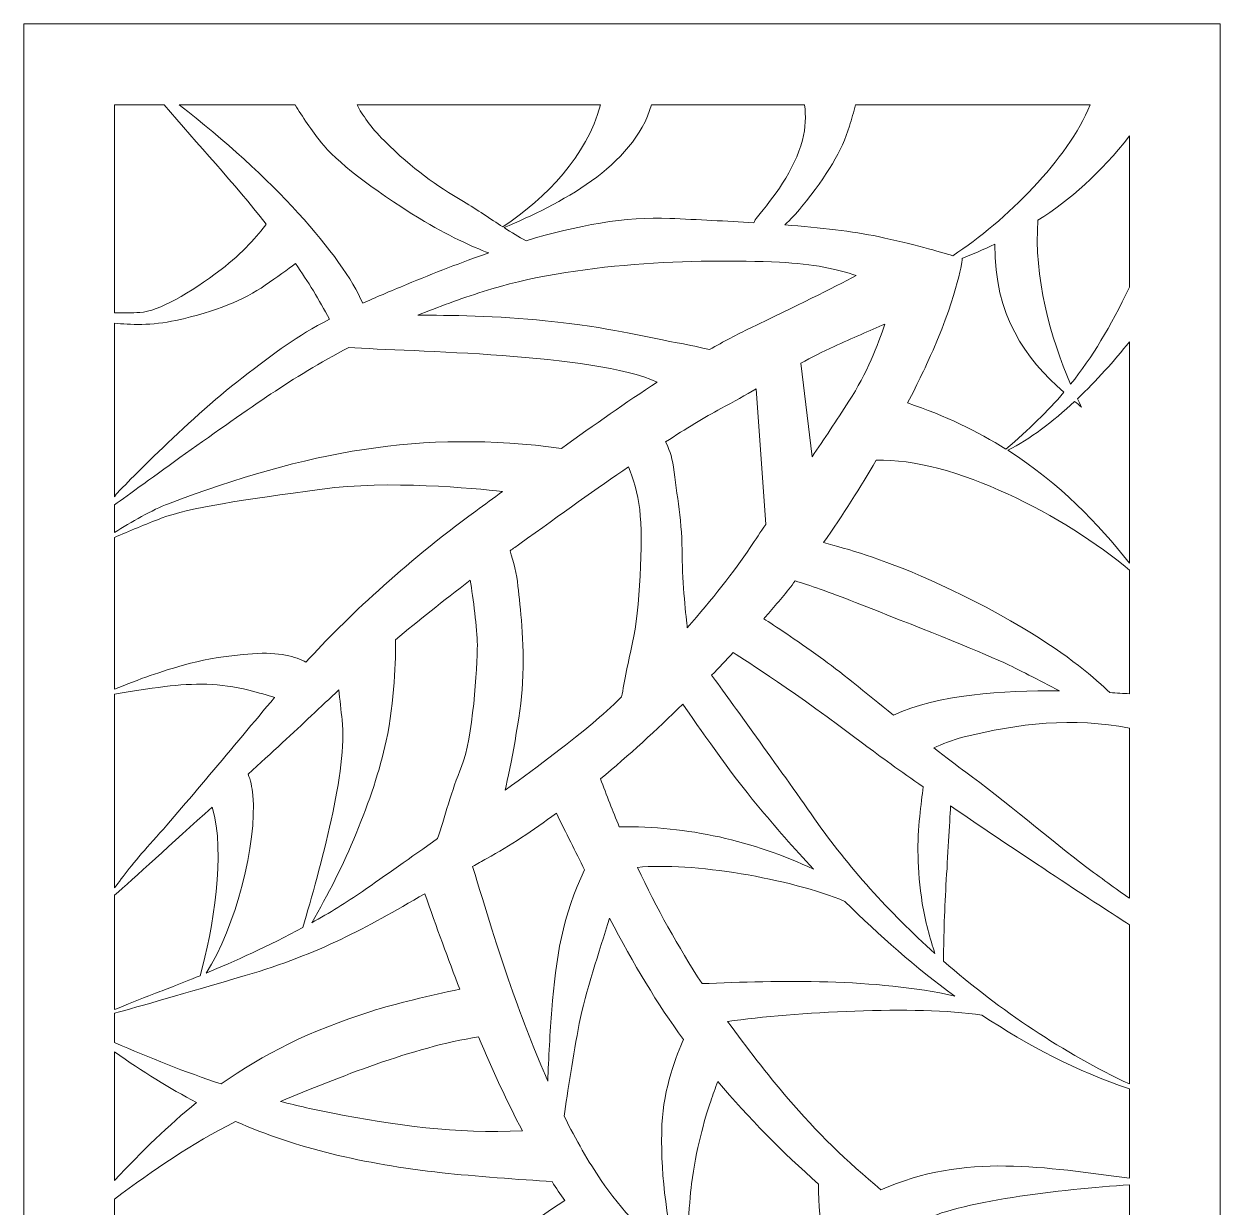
# Model space of a CAD drawing. Header units: centimetres. Extents: x -9.1 to 4.1, y -12.3 to 13.
# Drawn here: x -1.39 to 4.08, y 7.62 to 13.02 of the extents above; entities that cross this region are included whole.
import ezdxf

# ---------------------------------------------------------------- set-up
doc = ezdxf.new("R2010")
doc.units = ezdxf.units.CM
doc.header["$MEASUREMENT"] = 0
doc.layers.add('layer 1', color=7, linetype='Continuous')

msp = doc.modelspace()

# ---------------------------------------------------------------- linework, layer by layer
at = {"layer": 'layer 1', "color": 242, "lineweight": 9}
for points, knots in [([(-1.3855, 13.02312), (-1.3855, 13.02312), (4.07697, 13.02312), (4.07697, 13.02312), (4.07697, 13.02312), (4.07697, 13.02312), (4.07697, -12.3164), (4.07697, -12.3164), (4.07697, -12.3164), (4.07697, -12.3164), (-1.3855, -12.3164), (-1.3855, -12.3164), (-1.3855, -12.3164), (-1.3855, -12.3164), (-1.3855, 13.02312), (-1.3855, 13.02312)], [0, 0, 0, 0, 0.2, 0.2, 0.2, 0.2, 0.4, 0.4, 0.4, 0.4, 0.6, 0.6, 0.6, 0.6, 1, 1, 1, 1]), ([(-0.97137, 12.65325), (-0.97137, 12.65325), (-0.7454, 12.65325), (-0.7454, 12.65325), (-0.7454, 12.65325), (-0.59051, 12.47326), (-0.4266, 12.29617), (-0.2788, 12.10859), (-0.2788, 12.10859), (-0.31489, 12.06112), (-0.38678, 11.97558), (-0.48478, 11.90188), (-0.48478, 11.90188), (-0.62924, 11.79323), (-0.76852, 11.71043), (-0.85623, 11.70526), (-0.85623, 11.70526), (-0.89105, 11.70321), (-0.9332, 11.7028), (-0.97137, 11.70304), (-0.97137, 11.70304), (-0.97137, 11.70304), (-0.97137, 12.65325), (-0.97137, 12.65325)], [0, 0, 0, 0, 0.1428571, 0.1428571, 0.1428571, 0.1428571, 0.2857143, 0.2857143, 0.2857143, 0.2857143, 0.4285714, 0.4285714, 0.4285714, 0.4285714, 0.5714286, 0.5714286, 0.5714286, 0.5714286, 0.7142857, 0.7142857, 0.7142857, 0.7142857, 1, 1, 1, 1]), ([(-0.67666, 12.65325), (-0.67666, 12.65325), (-0.14754, 12.65325), (-0.14754, 12.65325), (-0.14754, 12.65325), (-0.11525, 12.60264), (-0.07021, 12.53425), (-0.0284, 12.482), (-0.0284, 12.482), (0.03923, 12.39746), (0.19983, 12.27066), (0.4196, 12.13542), (0.4196, 12.13542), (0.54941, 12.05555), (0.66443, 12.00512), (0.73688, 11.97724), (0.73688, 11.97724), (0.6135, 11.93444), (0.48803, 11.88548), (0.36212, 11.83337), (0.36212, 11.83337), (0.28472, 11.80135), (0.2189, 11.77317), (0.16153, 11.74736), (0.16153, 11.74736), (0.0698, 11.96181), (-0.25245, 12.3291), (-0.67666, 12.65325)], [0, 0, 0, 0, 0.125, 0.125, 0.125, 0.125, 0.25, 0.25, 0.25, 0.25, 0.375, 0.375, 0.375, 0.375, 0.5, 0.5, 0.5, 0.5, 0.625, 0.625, 0.625, 0.625, 0.75, 0.75, 0.75, 0.75, 1, 1, 1, 1]), ([(0.13559, 12.65325), (0.13559, 12.65325), (1.24704, 12.65325), (1.24704, 12.65325), (1.24704, 12.65325), (1.18569, 12.41793), (1.00205, 12.23308), (0.80203, 12.09591), (0.80203, 12.09591), (0.74417, 12.13323), (0.68434, 12.17436), (0.62247, 12.2115), (0.62247, 12.2115), (0.49568, 12.28757), (0.39424, 12.3552), (0.259, 12.49044), (0.259, 12.49044), (0.19825, 12.55119), (0.15966, 12.60851), (0.13559, 12.65325)], [0, 0, 0, 0, 0.1666667, 0.1666667, 0.1666667, 0.1666667, 0.3333333, 0.3333333, 0.3333333, 0.3333333, 0.5, 0.5, 0.5, 0.5, 0.6666667, 0.6666667, 0.6666667, 0.6666667, 1, 1, 1, 1]), ([(1.47984, 12.65325), (1.47984, 12.65325), (2.17988, 12.65325), (2.17988, 12.65325), (2.17988, 12.65325), (2.18544, 12.60404), (2.18465, 12.54865), (2.1701, 12.4923), (2.1701, 12.4923), (2.1348, 12.35558), (2.03124, 12.22212), (1.96426, 12.14229), (1.96426, 12.14229), (1.95595, 12.13237), (1.95138, 12.12326), (1.94769, 12.11508), (1.94769, 12.11508), (1.82228, 12.12284), (1.69178, 12.12897), (1.5635, 12.13508), (1.5635, 12.13508), (1.36401, 12.14458), (1.14116, 12.10288), (0.90746, 12.03265), (0.90746, 12.03265), (0.87463, 12.05018), (0.84113, 12.07078), (0.80688, 12.09278), (0.80688, 12.09278), (1.05458, 12.19747), (1.40039, 12.37047), (1.47984, 12.65325)], [0, 0, 0, 0, 0.1111111, 0.1111111, 0.1111111, 0.1111111, 0.2222222, 0.2222222, 0.2222222, 0.2222222, 0.3333333, 0.3333333, 0.3333333, 0.3333333, 0.4444444, 0.4444444, 0.4444444, 0.4444444, 0.5555556, 0.5555556, 0.5555556, 0.5555556, 0.6666667, 0.6666667, 0.6666667, 0.6666667, 0.7777778, 0.7777778, 0.7777778, 0.7777778, 1, 1, 1, 1]), ([(2.41211, 12.65325), (2.41211, 12.65325), (3.48328, 12.65325), (3.48328, 12.65325), (3.48328, 12.65325), (3.38376, 12.4046), (3.09812, 12.1241), (2.85715, 11.96469), (2.85715, 11.96469), (2.79678, 11.98294), (2.67585, 12.01725), (2.51577, 12.05154), (2.51577, 12.05154), (2.40008, 12.07633), (2.25166, 12.09294), (2.08877, 12.10542), (2.08877, 12.10542), (2.11497, 12.12964), (2.14127, 12.15703), (2.16584, 12.18754), (2.16584, 12.18754), (2.28522, 12.33571), (2.34973, 12.44245), (2.38444, 12.55616), (2.38444, 12.55616), (2.39451, 12.58915), (2.40386, 12.6225), (2.41211, 12.65325)], [0, 0, 0, 0, 0.125, 0.125, 0.125, 0.125, 0.25, 0.25, 0.25, 0.25, 0.375, 0.375, 0.375, 0.375, 0.5, 0.5, 0.5, 0.5, 0.625, 0.625, 0.625, 0.625, 0.75, 0.75, 0.75, 0.75, 1, 1, 1, 1]), ([(3.66283, 12.51157), (3.66283, 12.51157), (3.66283, 11.82119), (3.66283, 11.82119), (3.66283, 11.82119), (3.57474, 11.63721), (3.49435, 11.50153), (3.39455, 11.37783), (3.39455, 11.37783), (3.30164, 11.589), (3.22571, 11.86908), (3.24526, 12.12611), (3.24526, 12.12611), (3.39051, 12.21929), (3.53279, 12.34235), (3.66283, 12.51157)], [0, 0, 0, 0, 0.2, 0.2, 0.2, 0.2, 0.4, 0.4, 0.4, 0.4, 0.6, 0.6, 0.6, 0.6, 1, 1, 1, 1]), ([(2.89748, 11.95208), (2.89913, 11.95156), (2.90002, 11.9513), (2.90002, 11.9513), (2.90002, 11.9513), (2.90002, 11.9513), (2.88332, 11.80094), (2.76637, 11.53363), (2.76637, 11.53363), (2.73742, 11.46745), (2.69819, 11.38486), (2.65027, 11.29198), (2.65027, 11.29198), (2.82211, 11.23442), (2.97001, 11.16238), (3.09914, 11.08117), (3.09914, 11.08117), (3.20497, 11.17216), (3.28995, 11.25435), (3.36375, 11.3407), (3.36375, 11.3407), (3.18612, 11.49729), (3.04722, 11.68908), (3.0478, 12.01675), (3.0478, 12.01675), (2.99742, 11.99275), (2.94718, 11.97142), (2.89748, 11.95208)], [0, 0, 0, 0, 0.125, 0.125, 0.125, 0.125, 0.25, 0.25, 0.25, 0.25, 0.375, 0.375, 0.375, 0.375, 0.5, 0.5, 0.5, 0.5, 0.625, 0.625, 0.625, 0.625, 0.75, 0.75, 0.75, 0.75, 1, 1, 1, 1]), ([(-0.97137, 10.8637), (-0.97137, 10.8637), (-0.97137, 11.65671), (-0.97137, 11.65671), (-0.97137, 11.65671), (-0.90433, 11.64904), (-0.80042, 11.64469), (-0.69113, 11.66905), (-0.69113, 11.66905), (-0.50541, 11.71044), (-0.38162, 11.7622), (-0.28358, 11.82945), (-0.28358, 11.82945), (-0.23022, 11.86604), (-0.17987, 11.90264), (-0.14513, 11.92839), (-0.14513, 11.92839), (-0.08865, 11.84675), (-0.03635, 11.76249), (0.00991, 11.67473), (0.00991, 11.67473), (-0.14265, 11.59579), (-0.2305, 11.52762), (-0.38976, 11.40583), (-0.38976, 11.40583), (-0.64039, 11.21418), (-0.96473, 10.87509), (-0.96473, 10.87509), (-0.96473, 10.87509), (-0.96473, 10.87509), (-0.97137, 10.8637), (-0.97137, 10.8637)], [0, 0, 0, 0, 0.1111111, 0.1111111, 0.1111111, 0.1111111, 0.2222222, 0.2222222, 0.2222222, 0.2222222, 0.3333333, 0.3333333, 0.3333333, 0.3333333, 0.4444444, 0.4444444, 0.4444444, 0.4444444, 0.5555556, 0.5555556, 0.5555556, 0.5555556, 0.6666667, 0.6666667, 0.6666667, 0.6666667, 0.7777778, 0.7777778, 0.7777778, 0.7777778, 1, 1, 1, 1]), ([(1.74552, 11.53548), (1.81017, 11.57276), (1.87227, 11.60589), (1.93104, 11.63387), (1.93104, 11.63387), (2.1374, 11.73214), (2.30902, 11.8188), (2.41541, 11.87354), (2.41541, 11.87354), (2.33426, 11.90195), (2.21995, 11.92785), (2.06469, 11.93459), (2.06469, 11.93459), (1.68044, 11.9513), (1.12911, 11.93459), (0.71145, 11.80094), (0.71145, 11.80094), (0.60508, 11.7669), (0.50627, 11.73067), (0.41395, 11.69285), (0.41395, 11.69285), (0.54701, 11.69302), (0.78313, 11.68964), (0.99546, 11.66728), (0.99546, 11.66728), (1.31288, 11.63387), (1.41312, 11.60046), (1.59691, 11.56704), (1.59691, 11.56704), (1.65696, 11.55613), (1.70628, 11.54523), (1.74552, 11.53548)], [0, 0, 0, 0, 0.1111111, 0.1111111, 0.1111111, 0.1111111, 0.2222222, 0.2222222, 0.2222222, 0.2222222, 0.3333333, 0.3333333, 0.3333333, 0.3333333, 0.4444444, 0.4444444, 0.4444444, 0.4444444, 0.5555556, 0.5555556, 0.5555556, 0.5555556, 0.6666667, 0.6666667, 0.6666667, 0.6666667, 0.7777778, 0.7777778, 0.7777778, 0.7777778, 1, 1, 1, 1]), ([(2.21355, 11.04605), (2.26916, 11.12765), (2.32443, 11.20999), (2.38212, 11.29974), (2.38212, 11.29974), (2.46364, 11.42655), (2.51565, 11.55826), (2.54624, 11.6523), (2.54624, 11.6523), (2.47795, 11.62287), (2.39506, 11.5866), (2.31529, 11.55034), (2.31529, 11.55034), (2.2597, 11.52508), (2.21021, 11.49984), (2.16223, 11.47365), (2.16223, 11.47365), (2.16223, 11.47365), (2.21355, 11.04605), (2.21355, 11.04605)], [0, 0, 0, 0, 0.1666667, 0.1666667, 0.1666667, 0.1666667, 0.3333333, 0.3333333, 0.3333333, 0.3333333, 0.5, 0.5, 0.5, 0.5, 0.6666667, 0.6666667, 0.6666667, 0.6666667, 1, 1, 1, 1]), ([(-0.97137, 10.70018), (-0.97137, 10.70018), (-0.97137, 10.82634), (-0.97137, 10.82634), (-0.97137, 10.82634), (-0.84997, 10.91499), (-0.4666, 11.19379), (-0.25755, 11.33315), (-0.25755, 11.33315), (-0.15013, 11.40476), (-0.03352, 11.47641), (0.09758, 11.54539), (0.09758, 11.54539), (0.38057, 11.52552), (1.21595, 11.52016), (1.50609, 11.38726), (1.50609, 11.38726), (1.36588, 11.29549), (1.21868, 11.19188), (1.07019, 11.08476), (1.07019, 11.08476), (0.42323, 11.17131), (-0.09127, 11.0697), (-0.72534, 10.83195), (-0.72534, 10.83195), (-0.79876, 10.80442), (-0.89739, 10.74667), (-0.97137, 10.70018)], [0, 0, 0, 0, 0.125, 0.125, 0.125, 0.125, 0.25, 0.25, 0.25, 0.25, 0.375, 0.375, 0.375, 0.375, 0.5, 0.5, 0.5, 0.5, 0.625, 0.625, 0.625, 0.625, 0.75, 0.75, 0.75, 0.75, 1, 1, 1, 1]), ([(3.66283, 11.5711), (3.66283, 11.5711), (3.66283, 10.5597), (3.66283, 10.5597), (3.66283, 10.5597), (3.52033, 10.74085), (3.3463, 10.92403), (3.10771, 11.07578), (3.10771, 11.07578), (3.20821, 11.12622), (3.31369, 11.20693), (3.41266, 11.29911), (3.41266, 11.29911), (3.42328, 11.29037), (3.43403, 11.2817), (3.44483, 11.27313), (3.44483, 11.27313), (3.43838, 11.28544), (3.43193, 11.29818), (3.42553, 11.31121), (3.42553, 11.31121), (3.51278, 11.39381), (3.59452, 11.4848), (3.66283, 11.5711)], [0, 0, 0, 0, 0.1428571, 0.1428571, 0.1428571, 0.1428571, 0.2857143, 0.2857143, 0.2857143, 0.2857143, 0.4285714, 0.4285714, 0.4285714, 0.4285714, 0.5714286, 0.5714286, 0.5714286, 0.5714286, 0.7142857, 0.7142857, 0.7142857, 0.7142857, 1, 1, 1, 1]), ([(1.64375, 10.26539), (1.75542, 10.39309), (1.85884, 10.52318), (1.93104, 10.63148), (1.93104, 10.63148), (1.95539, 10.66798), (1.979, 10.70312), (2.00208, 10.73716), (2.00208, 10.73716), (2.00208, 10.73716), (1.95828, 11.35656), (1.95828, 11.35656), (1.95828, 11.35656), (1.90996, 11.32859), (1.85753, 11.29872), (1.79739, 11.26633), (1.79739, 11.26633), (1.7221, 11.22578), (1.63873, 11.17524), (1.5446, 11.11392), (1.5446, 11.11392), (1.55884, 11.08848), (1.57334, 11.0512), (1.58032, 10.99889), (1.58032, 10.99889), (1.59649, 10.87764), (1.62074, 10.74024), (1.62074, 10.59474), (1.62074, 10.59474), (1.62074, 10.46898), (1.63883, 10.30699), (1.64375, 10.26539)], [0, 0, 0, 0, 0.1111111, 0.1111111, 0.1111111, 0.1111111, 0.2222222, 0.2222222, 0.2222222, 0.2222222, 0.3333333, 0.3333333, 0.3333333, 0.3333333, 0.4444444, 0.4444444, 0.4444444, 0.4444444, 0.5555556, 0.5555556, 0.5555556, 0.5555556, 0.6666667, 0.6666667, 0.6666667, 0.6666667, 0.7777778, 0.7777778, 0.7777778, 0.7777778, 1, 1, 1, 1]), ([(3.66283, 10.52909), (3.66283, 10.52909), (3.66283, 9.96394), (3.66283, 9.96394), (3.66283, 9.96394), (3.64925, 9.96454), (3.63497, 9.96526), (3.61991, 9.9662), (3.61991, 9.9662), (3.60489, 9.96714), (3.58934, 9.9681), (3.57338, 9.96898), (3.57338, 9.96898), (3.51156, 10.02978), (3.38553, 10.13998), (3.17827, 10.26304), (3.17827, 10.26304), (2.86406, 10.4496), (2.60876, 10.5478), (2.46146, 10.5969), (2.46146, 10.5969), (2.38889, 10.62109), (2.31869, 10.64052), (2.26615, 10.654), (2.26615, 10.654), (2.35438, 10.77982), (2.4352, 10.90821), (2.50627, 11.03004), (2.50627, 11.03004), (2.8547, 11.04461), (3.37224, 10.77352), (3.66283, 10.52909)], [0, 0, 0, 0, 0.1111111, 0.1111111, 0.1111111, 0.1111111, 0.2222222, 0.2222222, 0.2222222, 0.2222222, 0.3333333, 0.3333333, 0.3333333, 0.3333333, 0.4444444, 0.4444444, 0.4444444, 0.4444444, 0.5555556, 0.5555556, 0.5555556, 0.5555556, 0.6666667, 0.6666667, 0.6666667, 0.6666667, 0.7777778, 0.7777778, 0.7777778, 0.7777778, 1, 1, 1, 1]), ([(0.81145, 9.5229), (0.97373, 9.64093), (1.11939, 9.75064), (1.21264, 9.82955), (1.21264, 9.82955), (1.25302, 9.8637), (1.29742, 9.90427), (1.34403, 9.94921), (1.34403, 9.94921), (1.35648, 10.01816), (1.37546, 10.11811), (1.39442, 10.19868), (1.39442, 10.19868), (1.42675, 10.33608), (1.44292, 10.66749), (1.42675, 10.8049), (1.42675, 10.8049), (1.41804, 10.87888), (1.39526, 10.95052), (1.3761, 11.0009), (1.3761, 11.0009), (1.23414, 10.90342), (1.07045, 10.78639), (0.87851, 10.64818), (0.87851, 10.64818), (0.86369, 10.6375), (0.8491, 10.627), (0.83471, 10.61656), (0.83471, 10.61656), (0.84915, 10.56971), (0.86531, 10.50874), (0.87059, 10.4559), (0.87059, 10.4559), (0.88089, 10.35288), (0.90149, 10.21893), (0.89119, 10.01288), (0.89119, 10.01288), (0.88347, 9.8582), (0.83509, 9.62807), (0.81145, 9.5229)], [0, 0, 0, 0, 0.0909091, 0.0909091, 0.0909091, 0.0909091, 0.1818182, 0.1818182, 0.1818182, 0.1818182, 0.2727273, 0.2727273, 0.2727273, 0.2727273, 0.3636364, 0.3636364, 0.3636364, 0.3636364, 0.4545455, 0.4545455, 0.4545455, 0.4545455, 0.5454545, 0.5454545, 0.5454545, 0.5454545, 0.6363636, 0.6363636, 0.6363636, 0.6363636, 0.7272727, 0.7272727, 0.7272727, 0.7272727, 0.8181818, 0.8181818, 0.8181818, 0.8181818, 1, 1, 1, 1]), ([(-0.97137, 9.98425), (-0.97137, 9.98425), (-0.97137, 10.67788), (-0.97137, 10.67788), (-0.97137, 10.67788), (-0.90815, 10.70531), (-0.82694, 10.73956), (-0.75875, 10.76513), (-0.75875, 10.76513), (-0.6251, 10.81525), (-0.3912, 10.84866), (-0.02364, 10.89878), (-0.02364, 10.89878), (0.27745, 10.93984), (0.66815, 10.90244), (0.7996, 10.88758), (0.7996, 10.88758), (0.75887, 10.85775), (0.71832, 10.82799), (0.67803, 10.79854), (0.67803, 10.79854), (0.34221, 10.55312), (0.0863, 10.30775), (-0.09746, 10.10865), (-0.09746, 10.10865), (-0.14282, 10.1327), (-0.21931, 10.15567), (-0.34108, 10.14697), (-0.34108, 10.14697), (-0.57498, 10.13026), (-0.70863, 10.08014), (-0.80887, 10.04673), (-0.80887, 10.04673), (-0.85886, 10.03007), (-0.92132, 10.0051), (-0.97137, 9.98425)], [0, 0, 0, 0, 0.1, 0.1, 0.1, 0.1, 0.2, 0.2, 0.2, 0.2, 0.3, 0.3, 0.3, 0.3, 0.4, 0.4, 0.4, 0.4, 0.5, 0.5, 0.5, 0.5, 0.6, 0.6, 0.6, 0.6, 0.7, 0.7, 0.7, 0.7, 0.8, 0.8, 0.8, 0.8, 1, 1, 1, 1]), ([(-0.07139, 8.91792), (0.00942, 8.96276), (0.08824, 9.01072), (0.16013, 9.06104), (0.16013, 9.06104), (0.26321, 9.13321), (0.38217, 9.21654), (0.50382, 9.30262), (0.50382, 9.30262), (0.53274, 9.39134), (0.56915, 9.5264), (0.61302, 9.63168), (0.61302, 9.63168), (0.66452, 9.75531), (0.68514, 10.085), (0.68514, 10.18803), (0.68514, 10.18803), (0.68514, 10.26012), (0.66494, 10.40282), (0.65283, 10.48204), (0.65283, 10.48204), (0.52579, 10.38604), (0.41596, 10.29829), (0.31193, 10.21032), (0.31193, 10.21032), (0.31237, 10.12373), (0.30824, 9.93038), (0.26877, 9.74881), (0.26877, 9.74881), (0.21019, 9.47931), (0.07641, 9.16894), (-0.07139, 8.91792)], [0, 0, 0, 0, 0.1111111, 0.1111111, 0.1111111, 0.1111111, 0.2222222, 0.2222222, 0.2222222, 0.2222222, 0.3333333, 0.3333333, 0.3333333, 0.3333333, 0.4444444, 0.4444444, 0.4444444, 0.4444444, 0.5555556, 0.5555556, 0.5555556, 0.5555556, 0.6666667, 0.6666667, 0.6666667, 0.6666667, 0.7777778, 0.7777778, 0.7777778, 0.7777778, 1, 1, 1, 1]), ([(2.585, 9.86664), (2.78842, 9.95986), (3.08588, 9.97976), (3.34297, 9.97697), (3.34297, 9.97697), (3.25101, 10.02572), (3.14925, 10.07854), (3.08989, 10.10594), (3.08989, 10.10594), (2.96224, 10.16484), (2.6873, 10.27286), (2.41238, 10.38086), (2.41238, 10.38086), (2.28856, 10.42951), (2.19859, 10.46028), (2.13709, 10.47935), (2.13709, 10.47935), (2.0973, 10.42837), (2.05643, 10.37859), (2.01457, 10.33074), (2.01457, 10.33074), (2.00754, 10.3227), (2.00043, 10.31468), (1.9933, 10.30659), (1.9933, 10.30659), (2.04138, 10.2752), (2.1381, 10.21094), (2.25178, 10.12974), (2.25178, 10.12974), (2.33357, 10.07132), (2.45938, 9.96887), (2.585, 9.86664)], [0, 0, 0, 0, 0.1111111, 0.1111111, 0.1111111, 0.1111111, 0.2222222, 0.2222222, 0.2222222, 0.2222222, 0.3333333, 0.3333333, 0.3333333, 0.3333333, 0.4444444, 0.4444444, 0.4444444, 0.4444444, 0.5555556, 0.5555556, 0.5555556, 0.5555556, 0.6666667, 0.6666667, 0.6666667, 0.6666667, 0.7777778, 0.7777778, 0.7777778, 0.7777778, 1, 1, 1, 1]), ([(2.77489, 8.77761), (2.75372, 8.84243), (2.72935, 8.92742), (2.71721, 9.0063), (2.71721, 9.0063), (2.69318, 9.16243), (2.69318, 9.29456), (2.70519, 9.40264), (2.70519, 9.40264), (2.71085, 9.45346), (2.71647, 9.50166), (2.72086, 9.53843), (2.72086, 9.53843), (2.6183, 9.61001), (2.52448, 9.67727), (2.44967, 9.73396), (2.44967, 9.73396), (2.13193, 9.97467), (1.9177, 10.11186), (1.85314, 10.15209), (1.85314, 10.15209), (1.82114, 10.11777), (1.78834, 10.08331), (1.75494, 10.0488), (1.75494, 10.0488), (1.84225, 9.92882), (2.05719, 9.63245), (2.22543, 9.39212), (2.22543, 9.39212), (2.37781, 9.17443), (2.56542, 8.96557), (2.77489, 8.77761)], [0, 0, 0, 0, 0.1111111, 0.1111111, 0.1111111, 0.1111111, 0.2222222, 0.2222222, 0.2222222, 0.2222222, 0.3333333, 0.3333333, 0.3333333, 0.3333333, 0.4444444, 0.4444444, 0.4444444, 0.4444444, 0.5555556, 0.5555556, 0.5555556, 0.5555556, 0.6666667, 0.6666667, 0.6666667, 0.6666667, 0.7777778, 0.7777778, 0.7777778, 0.7777778, 1, 1, 1, 1]), ([(-0.97137, 9.07707), (-0.97137, 9.07707), (-0.97137, 9.96186), (-0.97137, 9.96186), (-0.97137, 9.96186), (-0.90627, 9.97287), (-0.8164, 9.98731), (-0.74204, 9.99661), (-0.74204, 9.99661), (-0.60839, 10.01332), (-0.49144, 10.01332), (-0.35779, 9.9799), (-0.35779, 9.9799), (-0.3124, 9.96857), (-0.27275, 9.95723), (-0.24025, 9.94719), (-0.24025, 9.94719), (-0.24042, 9.94696), (-0.24064, 9.94672), (-0.24084, 9.94649), (-0.24084, 9.94649), (-0.42462, 9.72931), (-0.65851, 9.44529), (-0.80887, 9.27823), (-0.80887, 9.27823), (-0.88233, 9.1966), (-0.93584, 9.12697), (-0.97137, 9.07707)], [0, 0, 0, 0, 0.125, 0.125, 0.125, 0.125, 0.25, 0.25, 0.25, 0.25, 0.375, 0.375, 0.375, 0.375, 0.5, 0.5, 0.5, 0.5, 0.625, 0.625, 0.625, 0.625, 0.75, 0.75, 0.75, 0.75, 1, 1, 1, 1]), ([(-0.55379, 8.68749), (-0.42504, 8.74131), (-0.26601, 8.81276), (-0.11115, 8.89617), (-0.11115, 8.89617), (-0.0346, 9.16484), (0.0955, 9.62095), (0.06761, 9.84411), (0.06761, 9.84411), (0.06233, 9.88635), (0.05706, 9.93911), (0.05307, 9.98141), (0.05307, 9.98141), (0.01167, 9.94331), (-0.03033, 9.90399), (-0.07376, 9.86296), (-0.07376, 9.86296), (-0.15185, 9.78922), (-0.25357, 9.69521), (-0.36141, 9.59643), (-0.36141, 9.59643), (-0.3519, 9.57121), (-0.34356, 9.53919), (-0.34, 9.50001), (-0.34, 9.50001), (-0.32007, 9.28072), (-0.41796, 8.89739), (-0.55379, 8.68749)], [0, 0, 0, 0, 0.125, 0.125, 0.125, 0.125, 0.25, 0.25, 0.25, 0.25, 0.375, 0.375, 0.375, 0.375, 0.5, 0.5, 0.5, 0.5, 0.625, 0.625, 0.625, 0.625, 0.75, 0.75, 0.75, 0.75, 1, 1, 1, 1]), ([(2.22092, 9.16264), (2.13126, 9.25838), (2.04526, 9.35657), (1.9627, 9.45562), (1.9627, 9.45562), (1.84437, 9.59762), (1.68977, 9.82022), (1.62383, 9.91673), (1.62383, 9.91673), (1.50347, 9.79854), (1.3768, 9.68259), (1.24763, 9.57561), (1.24763, 9.57561), (1.27487, 9.5009), (1.30347, 9.42793), (1.33347, 9.35648), (1.33347, 9.35648), (1.64799, 9.36019), (1.9419, 9.29288), (2.22092, 9.16264)], [0, 0, 0, 0, 0.1666667, 0.1666667, 0.1666667, 0.1666667, 0.3333333, 0.3333333, 0.3333333, 0.3333333, 0.5, 0.5, 0.5, 0.5, 0.6666667, 0.6666667, 0.6666667, 0.6666667, 1, 1, 1, 1]), ([(3.66283, 9.80642), (3.66283, 9.80642), (3.66283, 9.03005), (3.66283, 9.03005), (3.66283, 9.03005), (3.60137, 9.07347), (3.52694, 9.12681), (3.4624, 9.17522), (3.4624, 9.17522), (3.32272, 9.27998), (3.07826, 9.4895), (2.9153, 9.60591), (2.9153, 9.60591), (2.87561, 9.63426), (2.82555, 9.673), (2.77019, 9.71701), (2.77019, 9.71701), (2.80508, 9.73257), (2.85727, 9.75402), (2.90269, 9.76539), (2.90269, 9.76539), (3.15567, 9.82862), (3.4082, 9.85797), (3.66283, 9.80642)], [0, 0, 0, 0, 0.1428571, 0.1428571, 0.1428571, 0.1428571, 0.2857143, 0.2857143, 0.2857143, 0.2857143, 0.4285714, 0.4285714, 0.4285714, 0.4285714, 0.5714286, 0.5714286, 0.5714286, 0.5714286, 0.7142857, 0.7142857, 0.7142857, 0.7142857, 1, 1, 1, 1]), ([(3.66283, 8.90861), (3.66283, 8.90861), (3.66283, 8.18188), (3.66283, 8.18188), (3.66283, 8.18188), (3.36466, 8.32171), (3.07349, 8.5162), (2.81379, 8.74314), (2.81379, 8.74314), (2.81474, 8.82601), (2.81753, 8.96573), (2.8253, 9.09037), (2.8253, 9.09037), (2.83356, 9.22237), (2.84178, 9.37141), (2.84614, 9.45177), (2.84614, 9.45177), (3.16594, 9.23232), (3.52698, 8.99678), (3.66283, 8.90861)], [0, 0, 0, 0, 0.1666667, 0.1666667, 0.1666667, 0.1666667, 0.3333333, 0.3333333, 0.3333333, 0.3333333, 0.5, 0.5, 0.5, 0.5, 0.6666667, 0.6666667, 0.6666667, 0.6666667, 1, 1, 1, 1]), ([(-0.97137, 8.52145), (-0.97137, 8.52145), (-0.97137, 9.04339), (-0.97137, 9.04339), (-0.97137, 9.04339), (-0.88537, 9.12076), (-0.70929, 9.27942), (-0.52569, 9.44648), (-0.52569, 9.44648), (-0.46232, 9.2353), (-0.52149, 8.88629), (-0.5809, 8.67624), (-0.5809, 8.67624), (-0.67516, 8.63737), (-0.75064, 8.60881), (-0.79216, 8.59324), (-0.79216, 8.59324), (-0.85381, 8.57012), (-0.919, 8.54348), (-0.97137, 8.52145)], [0, 0, 0, 0, 0.1666667, 0.1666667, 0.1666667, 0.1666667, 0.3333333, 0.3333333, 0.3333333, 0.3333333, 0.5, 0.5, 0.5, 0.5, 0.6666667, 0.6666667, 0.6666667, 0.6666667, 1, 1, 1, 1]), ([(1.17506, 9.16006), (1.13311, 9.24305), (1.09033, 9.329), (1.04593, 9.41782), (1.04593, 9.41782), (0.93957, 9.33966), (0.83299, 9.26963), (0.72815, 9.2114), (0.72815, 9.2114), (0.70606, 9.19913), (0.68455, 9.18714), (0.66362, 9.17532), (0.66362, 9.17532), (0.783, 8.77413), (0.8928, 8.45427), (1.00653, 8.19523), (1.00653, 8.19523), (1.01028, 8.29409), (1.01762, 8.425), (1.02493, 8.52014), (1.02493, 8.52014), (1.04275, 8.75173), (1.0747, 8.95552), (1.17506, 9.16006)], [0, 0, 0, 0, 0.1428571, 0.1428571, 0.1428571, 0.1428571, 0.2857143, 0.2857143, 0.2857143, 0.2857143, 0.4285714, 0.4285714, 0.4285714, 0.4285714, 0.5714286, 0.5714286, 0.5714286, 0.5714286, 0.7142857, 0.7142857, 0.7142857, 0.7142857, 1, 1, 1, 1]), ([(2.86537, 8.58323), (2.68742, 8.71333), (2.52037, 8.85989), (2.36363, 9.01558), (2.36363, 9.01558), (2.11672, 9.11967), (1.66168, 9.19674), (1.41627, 9.17055), (1.41627, 9.17055), (1.50404, 8.98447), (1.60215, 8.80863), (1.71136, 8.63986), (1.71136, 8.63986), (2.06105, 8.65473), (2.50732, 8.66453), (2.86537, 8.58323)], [0, 0, 0, 0, 0.2, 0.2, 0.2, 0.2, 0.4, 0.4, 0.4, 0.4, 0.6, 0.6, 0.6, 0.6, 1, 1, 1, 1]), ([(-0.97137, 8.37123), (-0.97137, 8.37123), (-0.97137, 8.50499), (-0.97137, 8.50499), (-0.97137, 8.50499), (-0.85798, 8.53642), (-0.65501, 8.59366), (-0.3745, 8.67678), (-0.3745, 8.67678), (-0.02925, 8.77907), (0.16919, 8.89118), (0.44556, 9.05052), (0.44556, 9.05052), (0.49916, 8.89754), (0.55153, 8.75227), (0.60444, 8.61443), (0.60444, 8.61443), (0.47338, 8.58627), (0.31012, 8.54845), (0.19933, 8.51339), (0.19933, 8.51339), (-0.079, 8.42529), (-0.29372, 8.31729), (-0.48421, 8.18194), (-0.48421, 8.18194), (-0.64914, 8.23642), (-0.81024, 8.30012), (-0.97137, 8.37123)], [0, 0, 0, 0, 0.125, 0.125, 0.125, 0.125, 0.25, 0.25, 0.25, 0.25, 0.375, 0.375, 0.375, 0.375, 0.5, 0.5, 0.5, 0.5, 0.625, 0.625, 0.625, 0.625, 0.75, 0.75, 0.75, 0.75, 1, 1, 1, 1]), ([(1.62654, 8.3855), (1.50704, 8.54521), (1.39904, 8.73053), (1.2892, 8.93845), (1.2892, 8.93845), (1.24159, 8.78516), (1.1779, 8.60054), (1.15062, 8.4573), (1.15062, 8.4573), (1.1239, 8.31707), (1.09717, 8.14281), (1.08131, 8.03489), (1.08131, 8.03489), (1.13589, 7.92505), (1.192, 7.82763), (1.25097, 7.74058), (1.25097, 7.74058), (1.3403, 7.60874), (1.45797, 7.48422), (1.59672, 7.36923), (1.59672, 7.36923), (1.5465, 7.57296), (1.51956, 7.79607), (1.5283, 7.99732), (1.5283, 7.99732), (1.53547, 8.16233), (1.5958, 8.31669), (1.62654, 8.3855)], [0, 0, 0, 0, 0.125, 0.125, 0.125, 0.125, 0.25, 0.25, 0.25, 0.25, 0.375, 0.375, 0.375, 0.375, 0.5, 0.5, 0.5, 0.5, 0.625, 0.625, 0.625, 0.625, 0.75, 0.75, 0.75, 0.75, 1, 1, 1, 1]), ([(3.66283, 8.15915), (3.66283, 8.15915), (3.66283, 7.75147), (3.66283, 7.75147), (3.66283, 7.75147), (3.2878, 7.79921), (2.90983, 7.86995), (2.52846, 7.69767), (2.52846, 7.69767), (2.37517, 7.82627), (2.23195, 7.96468), (2.10457, 8.11414), (2.10457, 8.11414), (2.0062, 8.22957), (1.91416, 8.34707), (1.82825, 8.46776), (1.82825, 8.46776), (2.1353, 8.50908), (2.683, 8.54199), (2.9897, 8.49633), (2.9897, 8.49633), (3.19931, 8.35639), (3.42341, 8.24032), (3.66283, 8.15915)], [0, 0, 0, 0, 0.1428571, 0.1428571, 0.1428571, 0.1428571, 0.2857143, 0.2857143, 0.2857143, 0.2857143, 0.4285714, 0.4285714, 0.4285714, 0.4285714, 0.5714286, 0.5714286, 0.5714286, 0.5714286, 0.7142857, 0.7142857, 0.7142857, 0.7142857, 1, 1, 1, 1]), ([(-0.21426, 8.10233), (-0.13585, 8.08202), (-0.05618, 8.06383), (0.02516, 8.04801), (0.02516, 8.04801), (0.3051, 7.99354), (0.58938, 7.95304), (0.89088, 7.96829), (0.89088, 7.96829), (0.82042, 8.10109), (0.75474, 8.244), (0.69103, 8.39721), (0.69103, 8.39721), (0.3871, 8.34898), (0.04965, 8.21031), (-0.21426, 8.10233)], [0, 0, 0, 0, 0.2, 0.2, 0.2, 0.2, 0.4, 0.4, 0.4, 0.4, 0.6, 0.6, 0.6, 0.6, 1, 1, 1, 1]), ([(-0.97137, 7.74133), (-0.97137, 7.74133), (-0.97137, 8.32818), (-0.97137, 8.32818), (-0.97137, 8.32818), (-0.84356, 8.2383), (-0.72043, 8.16177), (-0.59691, 8.09661), (-0.59691, 8.09661), (-0.72522, 7.99335), (-0.84548, 7.8758), (-0.97137, 7.74133)], [0, 0, 0, 0, 0.25, 0.25, 0.25, 0.25, 0.5, 0.5, 0.5, 0.5, 1, 1, 1, 1]), ([(2.24331, 7.72452), (2.07638, 7.87047), (1.92598, 8.02669), (1.78309, 8.19332), (1.78309, 8.19332), (1.77184, 8.16376), (1.76034, 8.13219), (1.75086, 8.10376), (1.75086, 8.10376), (1.72184, 8.01667), (1.68313, 7.88119), (1.66378, 7.72637), (1.66378, 7.72637), (1.6512, 7.6259), (1.64271, 7.44806), (1.6383, 7.33554), (1.6383, 7.33554), (1.88865, 7.13733), (2.20188, 6.96933), (2.53976, 6.844), (2.53976, 6.844), (2.37069, 7.13932), (2.24209, 7.33743), (2.24331, 7.72452)], [0, 0, 0, 0, 0.1428571, 0.1428571, 0.1428571, 0.1428571, 0.2857143, 0.2857143, 0.2857143, 0.2857143, 0.4285714, 0.4285714, 0.4285714, 0.4285714, 0.5714286, 0.5714286, 0.5714286, 0.5714286, 0.7142857, 0.7142857, 0.7142857, 0.7142857, 1, 1, 1, 1]), ([(-0.97137, 7.30273), (-0.97137, 7.30273), (-0.97137, 7.65633), (-0.97137, 7.65633), (-0.97137, 7.65633), (-0.79186, 7.78933), (-0.6228, 7.90824), (-0.41868, 8.0106), (-0.41868, 8.0106), (-0.1378, 7.88766), (0.15749, 7.8171), (0.52515, 7.77624), (0.52515, 7.77624), (0.66529, 7.76067), (0.88406, 7.74515), (1.02623, 7.73578), (1.02623, 7.73578), (1.0451, 7.70636), (1.06433, 7.67755), (1.08402, 7.6493), (1.08402, 7.6493), (0.92246, 7.54346), (0.76758, 7.43276), (0.61821, 7.31753), (0.61821, 7.31753), (0.20449, 7.4173), (-0.57312, 7.39623), (-0.97137, 7.30273)], [0, 0, 0, 0, 0.125, 0.125, 0.125, 0.125, 0.25, 0.25, 0.25, 0.25, 0.375, 0.375, 0.375, 0.375, 0.5, 0.5, 0.5, 0.5, 0.625, 0.625, 0.625, 0.625, 0.75, 0.75, 0.75, 0.75, 1, 1, 1, 1]), ([(3.66283, 7.72115), (3.66283, 7.72115), (3.66283, 6.95752), (3.66283, 6.95752), (3.66283, 6.95752), (3.34436, 7.12763), (3.0142, 7.32305), (2.7117, 7.55183), (2.7117, 7.55183), (2.86109, 7.64432), (3.35767, 7.70084), (3.66283, 7.72115)], [0, 0, 0, 0, 0.25, 0.25, 0.25, 0.25, 0.5, 0.5, 0.5, 0.5, 1, 1, 1, 1])]:
    msp.add_open_spline(points, degree=3, knots=knots, dxfattribs=at)

doc.saveas('drawing.dxf')
